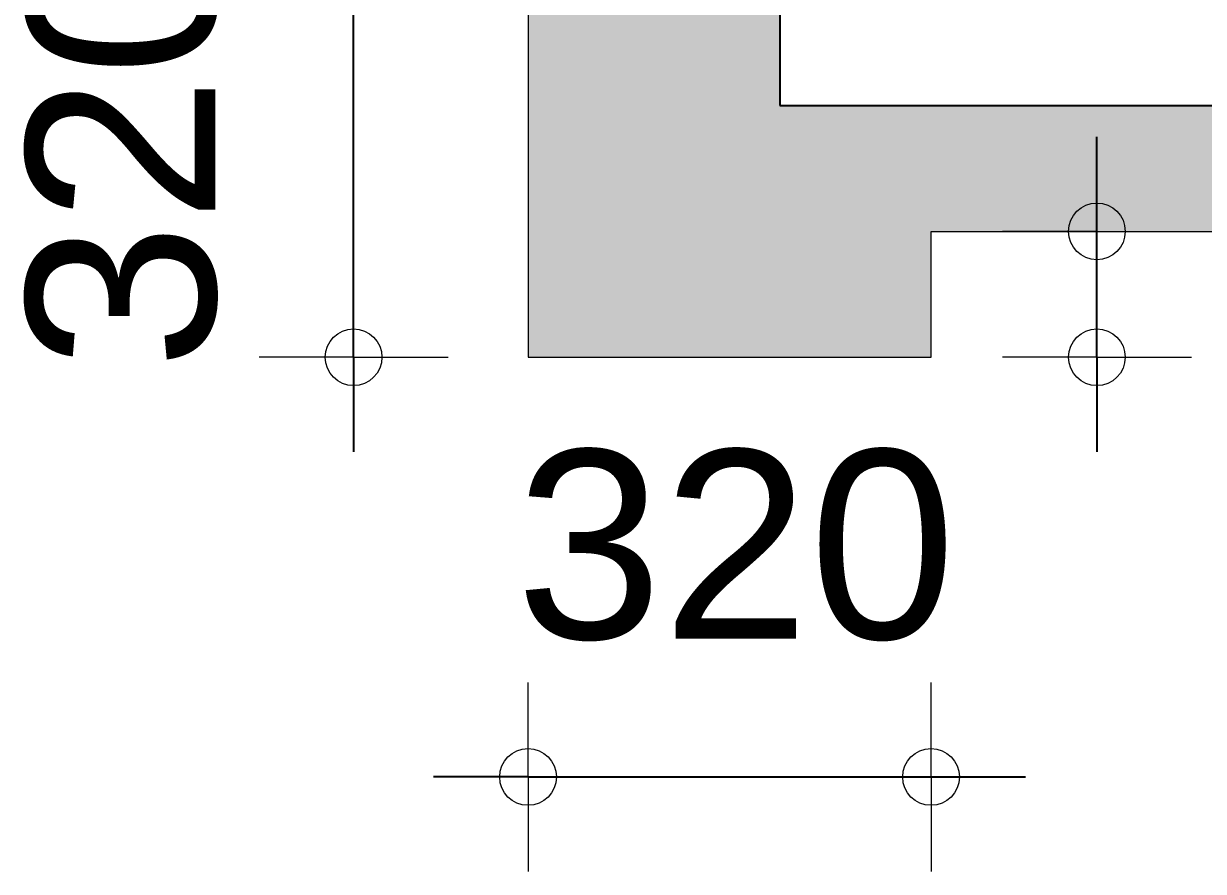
# Model space of a CAD drawing. Header units: millimetres. Extents: x 0 to 59350, y 0 to 29700.
# Drawn here: x 14915.2 to 15383.6, y 7284 to 7620.6 of the extents above; entities that cross this region are included whole.
import ezdxf

# ---------------------------------------------------------------- set-up
doc = ezdxf.new("R2010")
doc.units = ezdxf.units.MM
doc.linetypes.add('PUNKT2_S9', pattern=[1, 0, -1])
doc.layers.add('Standard', color=7, linetype='Continuous', lineweight=25)
doc.styles.add('ARIAL', font='arial.ttf')

msp = doc.modelspace()

# ---------------------------------------------------------------- hatches: boundary and pattern name
at = {"layer": 'Standard', "linetype": 'PUNKT2_S9', "lineweight": 18}
for points in [[(15165.49, 9378.12), (15165.49, 7538.12), (15215.49, 7538.12), (15215.49, 9378.12)], [(15115.49, 7648.12), (15115.49, 7488.12), (15165.49, 7488.12), (15165.49, 7648.12)], [(15215.49, 7538.12), (15600.49, 7538.12), (15600.49, 7588.12), (15215.49, 7588.12)], [(15165.49, 7488.12), (15275.49, 7488.12), (15275.49, 7538.12), (15165.49, 7538.12)]]:
    msp.add_hatch(color=59, dxfattribs=at).paths.add_polyline_path(points)

# ---------------------------------------------------------------- linework, layer by layer
at = {"layer": 'Standard', "color": 36, "linetype": 'Continuous', "lineweight": 18}
for p, q in [((15215.49, 7588.12), (15215.49, 9378.12)), ((15115.49, 7648.12), (15115.49, 7488.12)), ((15232.99, 7588.12), (15215.49, 7588.12)), ((15600.49, 7588.12), (15232.99, 7588.12)), ((15275.49, 7538.12), (15600.49, 7538.12)), ((15275.49, 7488.12), (15275.49, 7538.12)), ((15115.49, 7488.12), (15165.49, 7488.12)), ((15165.49, 7488.12), (15275.49, 7488.12))]:
    msp.add_line(p, q, dxfattribs=at)
at = {"layer": 'Standard', "color": 7, "linetype": 'Continuous', "lineweight": -3}
for p, q in [((15215.49, 9378.12), (15215.49, 7588.12)), ((15046.24, 7488.12), (15046.24, 7648.12)), ((15215.49, 7588.12), (15232.99, 7588.12)), ((15232.99, 7588.12), (15600.49, 7588.12)), ((15341.35, 7538.12), (15341.35, 7575.62)), ((15341.35, 7488.12), (15341.35, 7538.12)), ((15046.24, 7488.12), (15046.24, 7450.62)), ((15341.35, 7488.12), (15341.35, 7450.62)), ((15115.49, 7321.46), (15077.99, 7321.46)), ((15115.49, 7321.46), (15275.49, 7321.46)), ((15275.49, 7321.46), (15312.99, 7321.46))]:
    msp.add_line(p, q, dxfattribs=at)
at = {"layer": 'Standard', "color": 7, "linetype": 'Continuous', "lineweight": 18}
for p, q in [((15341.35, 7538.12), (15303.85, 7538.12)), ((15341.35, 7538.12), (15378.85, 7538.12)), ((15046.24, 7488.12), (15008.74, 7488.12)), ((15046.24, 7488.12), (15083.74, 7488.12)), ((15341.35, 7488.12), (15303.85, 7488.12)), ((15341.35, 7488.12), (15378.85, 7488.12)), ((15115.49, 7321.46), (15115.49, 7358.96)), ((15275.49, 7321.46), (15275.49, 7358.96)), ((15115.49, 7321.46), (15115.49, 7283.96)), ((15275.49, 7321.46), (15275.49, 7283.96))]:
    msp.add_line(p, q, dxfattribs=at)
for centre in [(15341.35, 7538.12), (15046.24, 7488.12), (15341.35, 7488.12), (15115.49, 7321.46), (15275.49, 7321.46)]:
    msp.add_circle(centre, 11.25, dxfattribs=at)

# ---------------------------------------------------------------- texts
at = {"layer": 'Standard', "color": 7, "linetype": 'Continuous', "lineweight": 18, "insert": (14992.41, 7483.22), "char_height": 75, "width": 213.862, "attachment_point": 7, "rotation": 90, "style": 'ARIAL'}
msp.add_mtext('\\W1.00;320', dxfattribs=at)
at = {"layer": 'Standard', "color": 7, "linetype": 'Continuous', "lineweight": 18, "insert": (15110.59, 7375.29), "char_height": 75, "width": 213.862, "attachment_point": 7, "style": 'ARIAL'}
msp.add_mtext('\\W1.00;320', dxfattribs=at)

doc.saveas('drawing.dxf')
